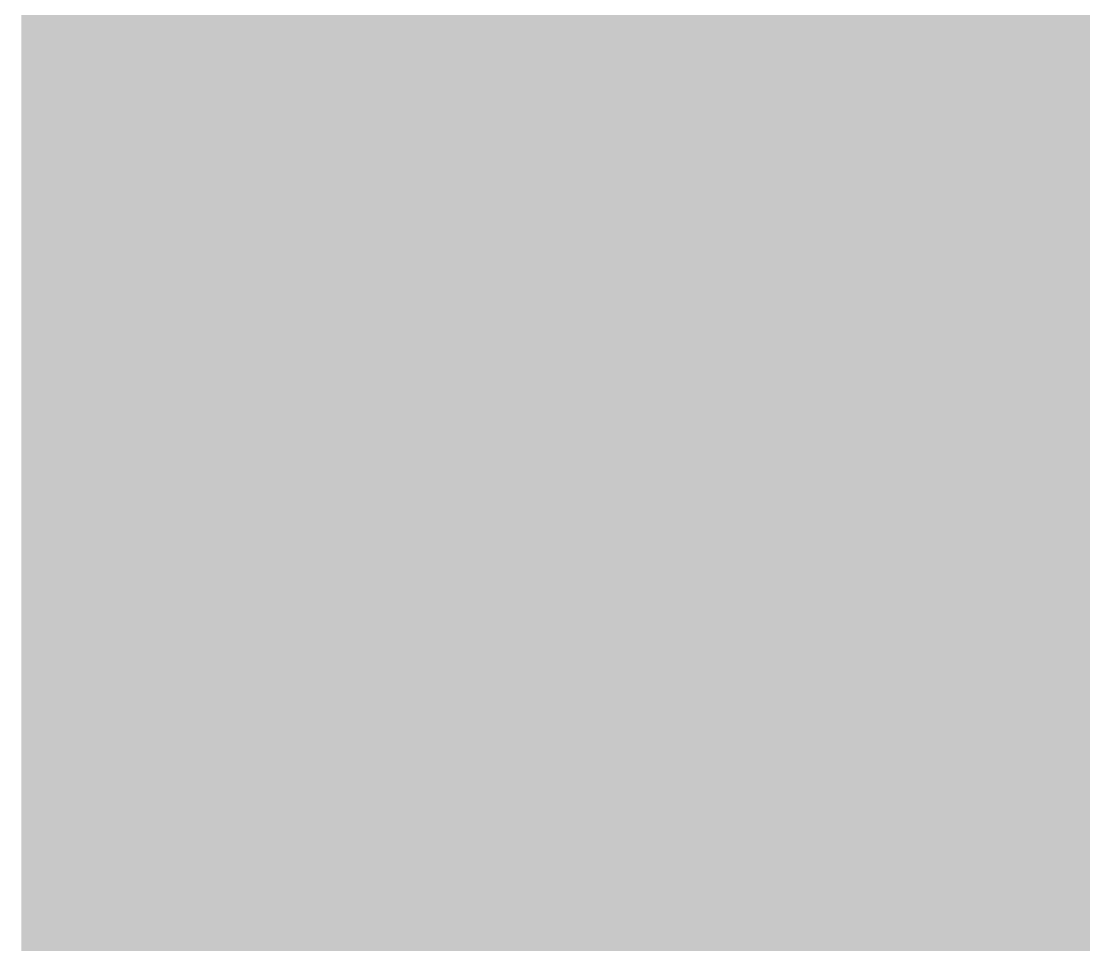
# Model space of a CAD drawing. Extents: x -0.1 to 65.1, y -1.2 to 30.1.
# Drawn here: x 28.1199 to 28.4355, y 5.4597 to 5.7341 of the extents above; entities that cross this region are included whole.
import ezdxf

# ---------------------------------------------------------------- set-up
doc = ezdxf.new("R2010")
doc.units = 0
doc.header["$MEASUREMENT"] = 0
doc.layers.get('0').update_dxf_attribs({"linetype": 'CONTINUOUS'})
doc.layers.add('2D_LINE_126', color=7, linetype='CONTINUOUS')

# ---------------------------------------------------------------- blocks, each defined once
blk = doc.blocks.new('SMOOTH_0$0254')
at = {"const_width": 0.0127}
blk.add_lwpolyline([(-0.00635, 0, 1), (0.00635, 0, 1)], format="xyb", close=True, dxfattribs=at)
blk = doc.blocks.new('DRAWING_63')
at = {"layer": '2D_LINE_126', "const_width": 0.0254}
for points in [[(-2.16027, -1.74879), (-2.16027, -1.76022), (-2.16027, -1.77165), (-2.16027, -1.78308), (-2.16027, -1.79451), (-2.16027, -1.80594), (-2.16027, -1.81737), (-2.16027, -1.8288), (-2.16027, -1.84023), (-2.16027, -1.85166), (-2.16027, -1.86309), (-2.16027, -1.87452), (-2.16027, -1.88595), (-2.16027, -1.89738), (-2.16027, -1.90881), (-2.16027, -1.92024), (-2.16027, -1.93167), (-2.16027, -1.9431), (-2.16027, -1.95453), (-2.16027, -1.96596), (-2.16027, -1.97739), (-2.16027, -1.98882), (-2.16027, -2.00025), (-2.16027, -2.01168), (-2.16027, -2.02311), (-2.16027, -2.03454), (-2.16027, -2.04597), (-2.16027, -2.0574)], [(-2.04597, -1.74879), (-2.04597, -1.76022), (-2.04597, -1.77165), (-2.04597, -1.78308), (-2.04597, -1.79451), (-2.04597, -1.80594), (-2.04597, -1.81737), (-2.04597, -1.8288), (-2.04597, -1.84023), (-2.04597, -1.85166), (-2.04597, -1.86309), (-2.04597, -1.87452), (-2.04597, -1.88595), (-2.04597, -1.89738), (-2.04597, -1.90881), (-2.04597, -1.92024), (-2.04597, -1.93167), (-2.04597, -1.9431), (-2.04597, -1.95453), (-2.04597, -1.96596), (-2.04597, -1.97739), (-2.04597, -1.98882), (-2.04597, -2.00025), (-2.04597, -2.01168), (-2.04597, -2.02311), (-2.04597, -2.03454), (-2.04597, -2.04597), (-2.04597, -2.0574)], [(-2.14884, -2.0574), (-2.14884, -2.04597), (-2.14884, -2.03454), (-2.14884, -2.02311), (-2.14884, -2.01168), (-2.14884, -2.00025), (-2.14884, -1.98882), (-2.14884, -1.97739), (-2.14884, -1.96596), (-2.14884, -1.95453), (-2.14884, -1.9431), (-2.14884, -1.93167), (-2.14884, -1.92024), (-2.14884, -1.90881), (-2.14884, -1.89738), (-2.14884, -1.88595), (-2.14884, -1.87452), (-2.14884, -1.86309), (-2.14884, -1.85166), (-2.14884, -1.84023), (-2.14884, -1.8288), (-2.14884, -1.81737), (-2.14884, -1.80594), (-2.14884, -1.79451), (-2.14884, -1.78308), (-2.14884, -1.77165), (-2.14884, -1.76022), (-2.14884, -1.74879)], [(-2.12598, -1.74879), (-2.12598, -1.76022), (-2.12598, -1.77165), (-2.12598, -1.78308), (-2.12598, -1.79451), (-2.12598, -1.80594), (-2.12598, -1.81737), (-2.12598, -1.8288), (-2.12598, -1.84023), (-2.12598, -1.85166), (-2.12598, -1.86309), (-2.12598, -1.87452), (-2.12598, -1.88595), (-2.12598, -1.89738), (-2.12598, -1.90881), (-2.12598, -1.92024), (-2.12598, -1.93167), (-2.12598, -1.9431), (-2.12598, -1.95453), (-2.12598, -1.96596), (-2.12598, -1.97739), (-2.12598, -1.98882), (-2.12598, -2.00025), (-2.12598, -2.01168), (-2.12598, -2.02311), (-2.12598, -2.03454), (-2.12598, -2.04597), (-2.12598, -2.0574)], [(-2.13741, -2.0574), (-2.13741, -2.04597), (-2.13741, -2.03454), (-2.13741, -2.02311), (-2.13741, -2.01168), (-2.13741, -2.00025), (-2.13741, -1.98882), (-2.13741, -1.97739), (-2.13741, -1.96596), (-2.13741, -1.95453), (-2.13741, -1.9431), (-2.13741, -1.93167), (-2.13741, -1.92024), (-2.13741, -1.90881), (-2.13741, -1.89738), (-2.13741, -1.88595), (-2.13741, -1.87452), (-2.13741, -1.86309), (-2.13741, -1.85166), (-2.13741, -1.84023), (-2.13741, -1.8288), (-2.13741, -1.81737), (-2.13741, -1.80594), (-2.13741, -1.79451), (-2.13741, -1.78308), (-2.13741, -1.77165), (-2.13741, -1.76022), (-2.13741, -1.74879)], [(-1.92024, -2.0574), (-1.92024, -2.04597), (-1.92024, -2.03454), (-1.92024, -2.02311), (-1.92024, -2.01168), (-1.92024, -2.00025), (-1.92024, -1.98882), (-1.92024, -1.97739), (-1.92024, -1.96596), (-1.92024, -1.95453), (-1.92024, -1.9431), (-1.92024, -1.93167), (-1.92024, -1.92024), (-1.92024, -1.90881), (-1.92024, -1.89738), (-1.92024, -1.88595), (-1.92024, -1.87452), (-1.92024, -1.86309), (-1.92024, -1.85166), (-1.92024, -1.84023), (-1.92024, -1.8288), (-1.92024, -1.81737), (-1.92024, -1.80594), (-1.92024, -1.79451), (-1.92024, -1.78308), (-1.92024, -1.77165), (-1.92024, -1.76022), (-1.92024, -1.74879)], [(-1.90881, -2.0574), (-1.90881, -2.04597), (-1.90881, -2.03454), (-1.90881, -2.02311), (-1.90881, -2.01168), (-1.90881, -2.00025), (-1.90881, -1.98882), (-1.90881, -1.97739), (-1.90881, -1.96596), (-1.90881, -1.95453), (-1.90881, -1.9431), (-1.90881, -1.93167), (-1.90881, -1.92024), (-1.90881, -1.90881), (-1.90881, -1.89738), (-1.90881, -1.88595), (-1.90881, -1.87452), (-1.90881, -1.86309), (-1.90881, -1.85166), (-1.90881, -1.84023), (-1.90881, -1.8288), (-1.90881, -1.81737), (-1.90881, -1.80594), (-1.90881, -1.79451), (-1.90881, -1.78308), (-1.90881, -1.77165), (-1.90881, -1.76022), (-1.90881, -1.74879)], [(-1.95453, -2.0574), (-1.95453, -2.04597), (-1.95453, -2.03454), (-1.95453, -2.02311), (-1.95453, -2.01168), (-1.95453, -2.00025), (-1.95453, -1.98882), (-1.95453, -1.97739), (-1.95453, -1.96596), (-1.95453, -1.95453), (-1.95453, -1.9431), (-1.95453, -1.93167), (-1.95453, -1.92024), (-1.95453, -1.90881), (-1.95453, -1.89738), (-1.95453, -1.88595), (-1.95453, -1.87452), (-1.95453, -1.86309), (-1.95453, -1.85166), (-1.95453, -1.84023), (-1.95453, -1.8288), (-1.95453, -1.81737), (-1.95453, -1.80594), (-1.95453, -1.79451), (-1.95453, -1.78308), (-1.95453, -1.77165), (-1.95453, -1.76022), (-1.95453, -1.74879)], [(-1.9431, -2.0574), (-1.9431, -2.04597), (-1.9431, -2.03454), (-1.9431, -2.02311), (-1.9431, -2.01168), (-1.9431, -2.00025), (-1.9431, -1.98882), (-1.9431, -1.97739), (-1.9431, -1.96596), (-1.9431, -1.95453), (-1.9431, -1.9431), (-1.9431, -1.93167), (-1.9431, -1.92024), (-1.9431, -1.90881), (-1.9431, -1.89738), (-1.9431, -1.88595), (-1.9431, -1.87452), (-1.9431, -1.86309), (-1.9431, -1.85166), (-1.9431, -1.84023), (-1.9431, -1.8288), (-1.9431, -1.81737), (-1.9431, -1.80594), (-1.9431, -1.79451), (-1.9431, -1.78308), (-1.9431, -1.77165), (-1.9431, -1.76022), (-1.9431, -1.74879)], [(-2.10312, -1.74879), (-2.10312, -1.76022), (-2.10312, -1.77165), (-2.10312, -1.78308), (-2.10312, -1.79451), (-2.10312, -1.80594), (-2.10312, -1.81737), (-2.10312, -1.8288), (-2.10312, -1.84023), (-2.10312, -1.85166), (-2.10312, -1.86309), (-2.10312, -1.87452), (-2.10312, -1.88595), (-2.10312, -1.89738), (-2.10312, -1.90881), (-2.10312, -1.92024), (-2.10312, -1.93167), (-2.10312, -1.9431), (-2.10312, -1.95453), (-2.10312, -1.96596), (-2.10312, -1.97739), (-2.10312, -1.98882), (-2.10312, -2.00025), (-2.10312, -2.01168), (-2.10312, -2.02311), (-2.10312, -2.03454), (-2.10312, -2.04597), (-2.10312, -2.0574)], [(-2.11455, -2.0574), (-2.11455, -2.04597), (-2.11455, -2.03454), (-2.11455, -2.02311), (-2.11455, -2.01168), (-2.11455, -2.00025), (-2.11455, -1.98882), (-2.11455, -1.97739), (-2.11455, -1.96596), (-2.11455, -1.95453), (-2.11455, -1.9431), (-2.11455, -1.93167), (-2.11455, -1.92024), (-2.11455, -1.90881), (-2.11455, -1.89738), (-2.11455, -1.88595), (-2.11455, -1.87452), (-2.11455, -1.86309), (-2.11455, -1.85166), (-2.11455, -1.84023), (-2.11455, -1.8288), (-2.11455, -1.81737), (-2.11455, -1.80594), (-2.11455, -1.79451), (-2.11455, -1.78308), (-2.11455, -1.77165), (-2.11455, -1.76022), (-2.11455, -1.74879)], [(-1.97739, -2.0574), (-1.97739, -2.04597), (-1.97739, -2.03454), (-1.97739, -2.02311), (-1.97739, -2.01168), (-1.97739, -2.00025), (-1.97739, -1.98882), (-1.97739, -1.97739), (-1.97739, -1.96596), (-1.97739, -1.95453), (-1.97739, -1.9431), (-1.97739, -1.93167), (-1.97739, -1.92024), (-1.97739, -1.90881), (-1.97739, -1.89738), (-1.97739, -1.88595), (-1.97739, -1.87452), (-1.97739, -1.86309), (-1.97739, -1.85166), (-1.97739, -1.84023), (-1.97739, -1.8288), (-1.97739, -1.81737), (-1.97739, -1.80594), (-1.97739, -1.79451), (-1.97739, -1.78308), (-1.97739, -1.77165), (-1.97739, -1.76022), (-1.97739, -1.74879)], [(-2.00025, -2.0574), (-2.00025, -2.04597), (-2.00025, -2.03454), (-2.00025, -2.02311), (-2.00025, -2.01168), (-2.00025, -2.00025), (-2.00025, -1.98882), (-2.00025, -1.97739), (-2.00025, -1.96596), (-2.00025, -1.95453), (-2.00025, -1.9431), (-2.00025, -1.93167), (-2.00025, -1.92024), (-2.00025, -1.90881), (-2.00025, -1.89738), (-2.00025, -1.88595), (-2.00025, -1.87452), (-2.00025, -1.86309), (-2.00025, -1.85166), (-2.00025, -1.84023), (-2.00025, -1.8288), (-2.00025, -1.81737), (-2.00025, -1.80594), (-2.00025, -1.79451), (-2.00025, -1.78308), (-2.00025, -1.77165), (-2.00025, -1.76022), (-2.00025, -1.74879)], [(-2.09169, -2.0574), (-2.09169, -2.04597), (-2.09169, -2.03454), (-2.09169, -2.02311), (-2.09169, -2.01168), (-2.09169, -2.00025), (-2.09169, -1.98882), (-2.09169, -1.97739), (-2.09169, -1.96596), (-2.09169, -1.95453), (-2.09169, -1.9431), (-2.09169, -1.93167), (-2.09169, -1.92024), (-2.09169, -1.90881), (-2.09169, -1.89738), (-2.09169, -1.88595), (-2.09169, -1.87452), (-2.09169, -1.86309), (-2.09169, -1.85166), (-2.09169, -1.84023), (-2.09169, -1.8288), (-2.09169, -1.81737), (-2.09169, -1.80594), (-2.09169, -1.79451), (-2.09169, -1.78308), (-2.09169, -1.77165), (-2.09169, -1.76022), (-2.09169, -1.74879)], [(-2.08026, -2.0574), (-2.08026, -2.04597), (-2.08026, -2.03454), (-2.08026, -2.02311), (-2.08026, -2.01168), (-2.08026, -2.00025), (-2.08026, -1.98882), (-2.08026, -1.97739), (-2.08026, -1.96596), (-2.08026, -1.95453), (-2.08026, -1.9431), (-2.08026, -1.93167), (-2.08026, -1.92024), (-2.08026, -1.90881), (-2.08026, -1.89738), (-2.08026, -1.88595), (-2.08026, -1.87452), (-2.08026, -1.86309), (-2.08026, -1.85166), (-2.08026, -1.84023), (-2.08026, -1.8288), (-2.08026, -1.81737), (-2.08026, -1.80594), (-2.08026, -1.79451), (-2.08026, -1.78308), (-2.08026, -1.77165), (-2.08026, -1.76022), (-2.08026, -1.74879)], [(-2.06883, -2.0574), (-2.06883, -2.04597), (-2.06883, -2.03454), (-2.06883, -2.02311), (-2.06883, -2.01168), (-2.06883, -2.00025), (-2.06883, -1.98882), (-2.06883, -1.97739), (-2.06883, -1.96596), (-2.06883, -1.95453), (-2.06883, -1.9431), (-2.06883, -1.93167), (-2.06883, -1.92024), (-2.06883, -1.90881), (-2.06883, -1.89738), (-2.06883, -1.88595), (-2.06883, -1.87452), (-2.06883, -1.86309), (-2.06883, -1.85166), (-2.06883, -1.84023), (-2.06883, -1.8288), (-2.06883, -1.81737), (-2.06883, -1.80594), (-2.06883, -1.79451), (-2.06883, -1.78308), (-2.06883, -1.77165), (-2.06883, -1.76022), (-2.06883, -1.74879)], [(-2.0574, -2.0574), (-2.0574, -2.04597), (-2.0574, -2.03454), (-2.0574, -2.02311), (-2.0574, -2.01168), (-2.0574, -2.00025), (-2.0574, -1.98882), (-2.0574, -1.97739), (-2.0574, -1.96596), (-2.0574, -1.95453), (-2.0574, -1.9431), (-2.0574, -1.93167), (-2.0574, -1.92024), (-2.0574, -1.90881), (-2.0574, -1.89738), (-2.0574, -1.88595), (-2.0574, -1.87452), (-2.0574, -1.86309), (-2.0574, -1.85166), (-2.0574, -1.84023), (-2.0574, -1.8288), (-2.0574, -1.81737), (-2.0574, -1.80594), (-2.0574, -1.79451), (-2.0574, -1.78308), (-2.0574, -1.77165), (-2.0574, -1.76022), (-2.0574, -1.74879)], [(-2.03454, -2.0574), (-2.03454, -2.04597), (-2.03454, -2.03454), (-2.03454, -2.02311), (-2.03454, -2.01168), (-2.03454, -2.00025), (-2.03454, -1.98882), (-2.03454, -1.97739), (-2.03454, -1.96596), (-2.03454, -1.95453), (-2.03454, -1.9431), (-2.03454, -1.93167), (-2.03454, -1.92024), (-2.03454, -1.90881), (-2.03454, -1.89738), (-2.03454, -1.88595), (-2.03454, -1.87452), (-2.03454, -1.86309), (-2.03454, -1.85166), (-2.03454, -1.84023), (-2.03454, -1.8288), (-2.03454, -1.81737), (-2.03454, -1.80594), (-2.03454, -1.79451), (-2.03454, -1.78308), (-2.03454, -1.77165), (-2.03454, -1.76022), (-2.03454, -1.74879)], [(-2.18313, -1.74879), (-2.18313, -1.76022), (-2.18313, -1.77165), (-2.18313, -1.78308), (-2.18313, -1.79451), (-2.18313, -1.80594), (-2.18313, -1.81737), (-2.18313, -1.8288), (-2.18313, -1.84023), (-2.18313, -1.85166), (-2.18313, -1.86309), (-2.18313, -1.87452), (-2.18313, -1.88595), (-2.18313, -1.89738), (-2.18313, -1.90881), (-2.18313, -1.92024), (-2.18313, -1.93167), (-2.18313, -1.9431), (-2.18313, -1.95453), (-2.18313, -1.96596), (-2.18313, -1.97739), (-2.18313, -1.98882), (-2.18313, -2.00025), (-2.18313, -2.01168), (-2.18313, -2.02311), (-2.18313, -2.03454), (-2.18313, -2.04597), (-2.18313, -2.0574)], [(-2.20599, -1.74879), (-2.20599, -1.76022), (-2.20599, -1.77165), (-2.20599, -1.78308), (-2.20599, -1.79451), (-2.20599, -1.80594), (-2.20599, -1.81737), (-2.20599, -1.8288), (-2.20599, -1.84023), (-2.20599, -1.85166), (-2.20599, -1.86309), (-2.20599, -1.87452), (-2.20599, -1.88595), (-2.20599, -1.89738), (-2.20599, -1.90881), (-2.20599, -1.92024), (-2.20599, -1.93167), (-2.20599, -1.9431), (-2.20599, -1.95453), (-2.20599, -1.96596), (-2.20599, -1.97739), (-2.20599, -1.98882), (-2.20599, -2.00025), (-2.20599, -2.01168), (-2.20599, -2.02311), (-2.20599, -2.03454), (-2.20599, -2.04597), (-2.20599, -2.0574)], [(-2.21742, -2.0574), (-2.21742, -2.04597), (-2.21742, -2.03454), (-2.21742, -2.02311), (-2.21742, -2.01168), (-2.21742, -2.00025), (-2.21742, -1.98882), (-2.21742, -1.97739), (-2.21742, -1.96596), (-2.21742, -1.95453), (-2.21742, -1.9431), (-2.21742, -1.93167), (-2.21742, -1.92024), (-2.21742, -1.90881), (-2.21742, -1.89738), (-2.21742, -1.88595), (-2.21742, -1.87452), (-2.21742, -1.86309), (-2.21742, -1.85166), (-2.21742, -1.84023), (-2.21742, -1.8288), (-2.21742, -1.81737), (-2.21742, -1.80594), (-2.21742, -1.79451), (-2.21742, -1.78308), (-2.21742, -1.77165), (-2.21742, -1.76022), (-2.21742, -1.74879)], [(-2.21742, -1.76022), (-2.20599, -1.76022), (-2.19456, -1.76022), (-2.19456, -1.74879)], [(-2.21742, -1.77165), (-2.20599, -1.77165), (-2.19456, -1.77165), (-2.19456, -1.76022), (-2.18313, -1.76022), (-2.1717, -1.76022), (-2.1717, -1.74879)], [(-2.21742, -1.78308), (-2.20599, -1.78308), (-2.19456, -1.78308), (-2.19456, -1.77165), (-2.18313, -1.77165), (-2.1717, -1.77165), (-2.1717, -1.76022), (-2.16027, -1.76022), (-2.14884, -1.76022), (-2.13741, -1.76022), (-2.12598, -1.76022), (-2.11455, -1.76022), (-2.10312, -1.76022), (-2.09169, -1.76022), (-2.08026, -1.76022), (-2.06883, -1.76022), (-2.0574, -1.76022), (-2.04597, -1.76022), (-2.03454, -1.76022), (-2.02311, -1.76022), (-2.02311, -1.74879)], [(-2.21742, -1.79451), (-2.20599, -1.79451), (-2.19456, -1.79451), (-2.19456, -1.78308), (-2.18313, -1.78308), (-2.1717, -1.78308), (-2.1717, -1.77165), (-2.16027, -1.77165), (-2.14884, -1.77165), (-2.13741, -1.77165), (-2.12598, -1.77165), (-2.11455, -1.77165), (-2.10312, -1.77165), (-2.09169, -1.77165), (-2.08026, -1.77165), (-2.06883, -1.77165), (-2.0574, -1.77165), (-2.04597, -1.77165), (-2.03454, -1.77165), (-2.02311, -1.77165), (-2.02311, -1.76022), (-2.01168, -1.76022), (-2.01168, -1.74879)], [(-2.21742, -1.80594), (-2.20599, -1.80594), (-2.19456, -1.80594), (-2.19456, -1.79451), (-2.18313, -1.79451), (-2.1717, -1.79451), (-2.1717, -1.78308), (-2.16027, -1.78308), (-2.14884, -1.78308), (-2.13741, -1.78308), (-2.12598, -1.78308), (-2.11455, -1.78308), (-2.10312, -1.78308), (-2.09169, -1.78308), (-2.08026, -1.78308), (-2.06883, -1.78308), (-2.0574, -1.78308), (-2.04597, -1.78308), (-2.03454, -1.78308), (-2.02311, -1.78308), (-2.02311, -1.77165), (-2.01168, -1.77165), (-2.01168, -1.76022), (-2.00025, -1.76022), (-1.98882, -1.76022), (-1.98882, -1.74879)], [(-2.21742, -1.81737), (-2.20599, -1.81737), (-2.19456, -1.81737), (-2.19456, -1.80594), (-2.18313, -1.80594), (-2.1717, -1.80594), (-2.1717, -1.79451), (-2.16027, -1.79451), (-2.14884, -1.79451), (-2.13741, -1.79451), (-2.12598, -1.79451), (-2.11455, -1.79451), (-2.10312, -1.79451), (-2.09169, -1.79451), (-2.08026, -1.79451), (-2.06883, -1.79451), (-2.0574, -1.79451), (-2.04597, -1.79451), (-2.03454, -1.79451), (-2.02311, -1.79451), (-2.02311, -1.78308), (-2.01168, -1.78308), (-2.01168, -1.77165), (-2.00025, -1.77165), (-1.98882, -1.77165), (-1.98882, -1.76022), (-1.97739, -1.76022), (-1.96596, -1.76022), (-1.96596, -1.74879)], [(-2.21742, -1.8288), (-2.20599, -1.8288), (-2.19456, -1.8288), (-2.19456, -1.81737), (-2.18313, -1.81737), (-2.1717, -1.81737), (-2.1717, -1.80594), (-2.16027, -1.80594), (-2.14884, -1.80594), (-2.13741, -1.80594), (-2.12598, -1.80594), (-2.11455, -1.80594), (-2.10312, -1.80594), (-2.09169, -1.80594), (-2.08026, -1.80594), (-2.06883, -1.80594), (-2.0574, -1.80594), (-2.04597, -1.80594), (-2.03454, -1.80594), (-2.02311, -1.80594), (-2.02311, -1.79451), (-2.01168, -1.79451), (-2.01168, -1.78308), (-2.00025, -1.78308), (-1.98882, -1.78308), (-1.98882, -1.77165), (-1.97739, -1.77165), (-1.96596, -1.77165), (-1.96596, -1.76022), (-1.95453, -1.76022), (-1.9431, -1.76022), (-1.93167, -1.76022), (-1.93167, -1.74879)], [(-2.21742, -1.84023), (-2.20599, -1.84023), (-2.19456, -1.84023), (-2.19456, -1.8288), (-2.18313, -1.8288), (-2.1717, -1.8288), (-2.1717, -1.81737), (-2.16027, -1.81737), (-2.14884, -1.81737), (-2.13741, -1.81737), (-2.12598, -1.81737), (-2.11455, -1.81737), (-2.10312, -1.81737), (-2.09169, -1.81737), (-2.08026, -1.81737), (-2.06883, -1.81737), (-2.0574, -1.81737), (-2.04597, -1.81737), (-2.03454, -1.81737), (-2.02311, -1.81737), (-2.02311, -1.80594), (-2.01168, -1.80594), (-2.01168, -1.79451), (-2.00025, -1.79451), (-1.98882, -1.79451), (-1.98882, -1.78308), (-1.97739, -1.78308), (-1.96596, -1.78308), (-1.96596, -1.77165), (-1.95453, -1.77165), (-1.9431, -1.77165), (-1.93167, -1.77165), (-1.93167, -1.76022), (-1.92024, -1.76022), (-1.90881, -1.76022), (-1.89738, -1.76022)], [(-2.21742, -1.85166), (-2.20599, -1.85166), (-2.19456, -1.85166), (-2.19456, -1.84023), (-2.18313, -1.84023), (-2.1717, -1.84023), (-2.1717, -1.8288), (-2.16027, -1.8288), (-2.14884, -1.8288), (-2.13741, -1.8288), (-2.12598, -1.8288), (-2.11455, -1.8288), (-2.10312, -1.8288), (-2.09169, -1.8288), (-2.08026, -1.8288), (-2.06883, -1.8288), (-2.0574, -1.8288), (-2.04597, -1.8288), (-2.03454, -1.8288), (-2.02311, -1.8288), (-2.02311, -1.81737), (-2.01168, -1.81737), (-2.01168, -1.80594), (-2.00025, -1.80594), (-1.98882, -1.80594), (-1.98882, -1.79451), (-1.97739, -1.79451), (-1.96596, -1.79451), (-1.96596, -1.78308), (-1.95453, -1.78308), (-1.9431, -1.78308), (-1.93167, -1.78308), (-1.93167, -1.77165), (-1.92024, -1.77165), (-1.90881, -1.77165), (-1.89738, -1.77165)], [(-2.21742, -1.86309), (-2.20599, -1.86309), (-2.19456, -1.86309), (-2.19456, -1.85166), (-2.18313, -1.85166), (-2.1717, -1.85166), (-2.1717, -1.84023), (-2.16027, -1.84023), (-2.14884, -1.84023), (-2.13741, -1.84023), (-2.12598, -1.84023), (-2.11455, -1.84023), (-2.10312, -1.84023), (-2.09169, -1.84023), (-2.08026, -1.84023), (-2.06883, -1.84023), (-2.0574, -1.84023), (-2.04597, -1.84023), (-2.03454, -1.84023), (-2.02311, -1.84023), (-2.02311, -1.8288), (-2.01168, -1.8288), (-2.01168, -1.81737), (-2.00025, -1.81737), (-1.98882, -1.81737), (-1.98882, -1.80594), (-1.97739, -1.80594), (-1.96596, -1.80594), (-1.96596, -1.79451), (-1.95453, -1.79451), (-1.9431, -1.79451), (-1.93167, -1.79451), (-1.93167, -1.78308), (-1.92024, -1.78308), (-1.90881, -1.78308), (-1.89738, -1.78308)], [(-2.21742, -1.87452), (-2.20599, -1.87452), (-2.19456, -1.87452), (-2.19456, -1.86309), (-2.18313, -1.86309), (-2.1717, -1.86309), (-2.1717, -1.85166), (-2.16027, -1.85166), (-2.14884, -1.85166), (-2.13741, -1.85166), (-2.12598, -1.85166), (-2.11455, -1.85166), (-2.10312, -1.85166), (-2.09169, -1.85166), (-2.08026, -1.85166), (-2.06883, -1.85166), (-2.0574, -1.85166), (-2.04597, -1.85166), (-2.03454, -1.85166), (-2.02311, -1.85166), (-2.02311, -1.84023), (-2.01168, -1.84023), (-2.01168, -1.8288), (-2.00025, -1.8288), (-1.98882, -1.8288), (-1.98882, -1.81737), (-1.97739, -1.81737), (-1.96596, -1.81737), (-1.96596, -1.80594), (-1.95453, -1.80594), (-1.9431, -1.80594), (-1.93167, -1.80594), (-1.93167, -1.79451), (-1.92024, -1.79451), (-1.90881, -1.79451), (-1.89738, -1.79451)], [(-2.21742, -1.88595), (-2.20599, -1.88595), (-2.19456, -1.88595), (-2.19456, -1.87452), (-2.18313, -1.87452), (-2.1717, -1.87452), (-2.1717, -1.86309), (-2.16027, -1.86309), (-2.14884, -1.86309), (-2.13741, -1.86309), (-2.12598, -1.86309), (-2.11455, -1.86309), (-2.10312, -1.86309), (-2.09169, -1.86309), (-2.08026, -1.86309), (-2.06883, -1.86309), (-2.0574, -1.86309), (-2.04597, -1.86309), (-2.03454, -1.86309), (-2.02311, -1.86309), (-2.02311, -1.85166), (-2.01168, -1.85166), (-2.01168, -1.84023), (-2.00025, -1.84023), (-1.98882, -1.84023), (-1.98882, -1.8288), (-1.97739, -1.8288), (-1.96596, -1.8288), (-1.96596, -1.81737), (-1.95453, -1.81737), (-1.9431, -1.81737), (-1.93167, -1.81737), (-1.93167, -1.80594), (-1.92024, -1.80594), (-1.90881, -1.80594), (-1.89738, -1.80594)], [(-2.21742, -1.89738), (-2.20599, -1.89738), (-2.19456, -1.89738), (-2.19456, -1.88595), (-2.18313, -1.88595), (-2.1717, -1.88595), (-2.1717, -1.87452), (-2.16027, -1.87452), (-2.14884, -1.87452), (-2.13741, -1.87452), (-2.12598, -1.87452), (-2.11455, -1.87452), (-2.10312, -1.87452), (-2.09169, -1.87452), (-2.08026, -1.87452), (-2.06883, -1.87452), (-2.0574, -1.87452), (-2.04597, -1.87452), (-2.03454, -1.87452), (-2.02311, -1.87452), (-2.02311, -1.86309), (-2.01168, -1.86309), (-2.01168, -1.85166), (-2.00025, -1.85166), (-1.98882, -1.85166), (-1.98882, -1.84023), (-1.97739, -1.84023), (-1.96596, -1.84023), (-1.96596, -1.8288), (-1.95453, -1.8288), (-1.9431, -1.8288), (-1.93167, -1.8288), (-1.93167, -1.81737), (-1.92024, -1.81737), (-1.90881, -1.81737), (-1.89738, -1.81737)], [(-2.21742, -1.90881), (-2.20599, -1.90881), (-2.19456, -1.90881), (-2.19456, -1.89738), (-2.18313, -1.89738), (-2.1717, -1.89738), (-2.1717, -1.88595), (-2.16027, -1.88595), (-2.14884, -1.88595), (-2.13741, -1.88595), (-2.12598, -1.88595), (-2.11455, -1.88595), (-2.10312, -1.88595), (-2.09169, -1.88595), (-2.08026, -1.88595), (-2.06883, -1.88595), (-2.0574, -1.88595), (-2.04597, -1.88595), (-2.03454, -1.88595), (-2.02311, -1.88595), (-2.02311, -1.87452), (-2.01168, -1.87452), (-2.01168, -1.86309), (-2.00025, -1.86309), (-1.98882, -1.86309), (-1.98882, -1.85166), (-1.97739, -1.85166), (-1.96596, -1.85166), (-1.96596, -1.84023), (-1.95453, -1.84023), (-1.9431, -1.84023), (-1.93167, -1.84023), (-1.93167, -1.8288), (-1.92024, -1.8288), (-1.90881, -1.8288), (-1.89738, -1.8288)], [(-2.21742, -1.92024), (-2.20599, -1.92024), (-2.19456, -1.92024), (-2.19456, -1.90881), (-2.18313, -1.90881), (-2.1717, -1.90881), (-2.1717, -1.89738), (-2.16027, -1.89738), (-2.14884, -1.89738), (-2.13741, -1.89738), (-2.12598, -1.89738), (-2.11455, -1.89738), (-2.10312, -1.89738), (-2.09169, -1.89738), (-2.08026, -1.89738), (-2.06883, -1.89738), (-2.0574, -1.89738), (-2.04597, -1.89738), (-2.03454, -1.89738), (-2.02311, -1.89738), (-2.02311, -1.88595), (-2.01168, -1.88595), (-2.01168, -1.87452), (-2.00025, -1.87452), (-1.98882, -1.87452), (-1.98882, -1.86309), (-1.97739, -1.86309), (-1.96596, -1.86309), (-1.96596, -1.85166), (-1.95453, -1.85166), (-1.9431, -1.85166), (-1.93167, -1.85166), (-1.93167, -1.84023), (-1.92024, -1.84023), (-1.90881, -1.84023), (-1.89738, -1.84023)], [(-2.21742, -1.93167), (-2.20599, -1.93167), (-2.19456, -1.93167), (-2.19456, -1.92024), (-2.18313, -1.92024), (-2.1717, -1.92024), (-2.1717, -1.90881), (-2.16027, -1.90881), (-2.14884, -1.90881), (-2.13741, -1.90881), (-2.12598, -1.90881), (-2.11455, -1.90881), (-2.10312, -1.90881), (-2.09169, -1.90881), (-2.08026, -1.90881), (-2.06883, -1.90881), (-2.0574, -1.90881), (-2.04597, -1.90881), (-2.03454, -1.90881), (-2.02311, -1.90881), (-2.02311, -1.89738), (-2.01168, -1.89738), (-2.01168, -1.88595), (-2.00025, -1.88595), (-1.98882, -1.88595), (-1.98882, -1.87452), (-1.97739, -1.87452), (-1.96596, -1.87452), (-1.96596, -1.86309), (-1.95453, -1.86309), (-1.9431, -1.86309), (-1.93167, -1.86309), (-1.93167, -1.85166), (-1.92024, -1.85166), (-1.90881, -1.85166), (-1.89738, -1.85166)], [(-2.21742, -1.9431), (-2.20599, -1.9431), (-2.19456, -1.9431), (-2.19456, -1.93167), (-2.18313, -1.93167), (-2.1717, -1.93167), (-2.1717, -1.92024), (-2.16027, -1.92024), (-2.14884, -1.92024), (-2.13741, -1.92024), (-2.12598, -1.92024), (-2.11455, -1.92024), (-2.10312, -1.92024), (-2.09169, -1.92024), (-2.08026, -1.92024), (-2.06883, -1.92024), (-2.0574, -1.92024), (-2.04597, -1.92024), (-2.03454, -1.92024), (-2.02311, -1.92024), (-2.02311, -1.90881), (-2.01168, -1.90881), (-2.01168, -1.89738), (-2.00025, -1.89738), (-1.98882, -1.89738), (-1.98882, -1.88595), (-1.97739, -1.88595), (-1.96596, -1.88595), (-1.96596, -1.87452), (-1.95453, -1.87452), (-1.9431, -1.87452), (-1.93167, -1.87452), (-1.93167, -1.86309), (-1.92024, -1.86309), (-1.90881, -1.86309), (-1.89738, -1.86309)], [(-2.21742, -1.95453), (-2.20599, -1.95453), (-2.19456, -1.95453), (-2.19456, -1.9431), (-2.18313, -1.9431), (-2.1717, -1.9431), (-2.1717, -1.93167), (-2.16027, -1.93167), (-2.14884, -1.93167), (-2.13741, -1.93167), (-2.12598, -1.93167), (-2.11455, -1.93167), (-2.10312, -1.93167), (-2.09169, -1.93167), (-2.08026, -1.93167), (-2.06883, -1.93167), (-2.0574, -1.93167), (-2.04597, -1.93167), (-2.03454, -1.93167), (-2.02311, -1.93167), (-2.02311, -1.92024), (-2.01168, -1.92024), (-2.01168, -1.90881), (-2.00025, -1.90881), (-1.98882, -1.90881), (-1.98882, -1.89738), (-1.97739, -1.89738), (-1.96596, -1.89738), (-1.96596, -1.88595), (-1.95453, -1.88595), (-1.9431, -1.88595), (-1.93167, -1.88595), (-1.93167, -1.87452), (-1.92024, -1.87452), (-1.90881, -1.87452), (-1.89738, -1.87452)], [(-2.21742, -1.96596), (-2.20599, -1.96596), (-2.19456, -1.96596), (-2.19456, -1.95453), (-2.18313, -1.95453), (-2.1717, -1.95453), (-2.1717, -1.9431), (-2.16027, -1.9431), (-2.14884, -1.9431), (-2.13741, -1.9431), (-2.12598, -1.9431), (-2.11455, -1.9431), (-2.10312, -1.9431), (-2.09169, -1.9431), (-2.08026, -1.9431), (-2.06883, -1.9431), (-2.0574, -1.9431), (-2.04597, -1.9431), (-2.03454, -1.9431), (-2.02311, -1.9431), (-2.02311, -1.93167), (-2.01168, -1.93167), (-2.01168, -1.92024), (-2.00025, -1.92024), (-1.98882, -1.92024), (-1.98882, -1.90881), (-1.97739, -1.90881), (-1.96596, -1.90881), (-1.96596, -1.89738), (-1.95453, -1.89738), (-1.9431, -1.89738), (-1.93167, -1.89738), (-1.93167, -1.88595), (-1.92024, -1.88595), (-1.90881, -1.88595), (-1.89738, -1.88595)], [(-2.21742, -1.97739), (-2.20599, -1.97739), (-2.19456, -1.97739), (-2.19456, -1.96596), (-2.18313, -1.96596), (-2.1717, -1.96596), (-2.1717, -1.95453), (-2.16027, -1.95453), (-2.14884, -1.95453), (-2.13741, -1.95453), (-2.12598, -1.95453), (-2.11455, -1.95453), (-2.10312, -1.95453), (-2.09169, -1.95453), (-2.08026, -1.95453), (-2.06883, -1.95453), (-2.0574, -1.95453), (-2.04597, -1.95453), (-2.03454, -1.95453), (-2.02311, -1.95453), (-2.02311, -1.9431), (-2.01168, -1.9431), (-2.01168, -1.93167), (-2.00025, -1.93167), (-1.98882, -1.93167), (-1.98882, -1.92024), (-1.97739, -1.92024), (-1.96596, -1.92024), (-1.96596, -1.90881), (-1.95453, -1.90881), (-1.9431, -1.90881), (-1.93167, -1.90881), (-1.93167, -1.89738), (-1.92024, -1.89738), (-1.90881, -1.89738), (-1.89738, -1.89738)], [(-2.21742, -1.98882), (-2.20599, -1.98882), (-2.19456, -1.98882), (-2.19456, -1.97739), (-2.18313, -1.97739), (-2.1717, -1.97739), (-2.1717, -1.96596), (-2.16027, -1.96596), (-2.14884, -1.96596), (-2.13741, -1.96596), (-2.12598, -1.96596), (-2.11455, -1.96596), (-2.10312, -1.96596), (-2.09169, -1.96596), (-2.08026, -1.96596), (-2.06883, -1.96596), (-2.0574, -1.96596), (-2.04597, -1.96596), (-2.03454, -1.96596), (-2.02311, -1.96596), (-2.02311, -1.95453), (-2.01168, -1.95453), (-2.01168, -1.9431), (-2.00025, -1.9431), (-1.98882, -1.9431), (-1.98882, -1.93167), (-1.97739, -1.93167), (-1.96596, -1.93167), (-1.96596, -1.92024), (-1.95453, -1.92024), (-1.9431, -1.92024), (-1.93167, -1.92024), (-1.93167, -1.90881), (-1.92024, -1.90881), (-1.90881, -1.90881), (-1.89738, -1.90881)], [(-2.21742, -2.00025), (-2.20599, -2.00025), (-2.19456, -2.00025), (-2.19456, -1.98882), (-2.18313, -1.98882), (-2.1717, -1.98882), (-2.1717, -1.97739), (-2.16027, -1.97739), (-2.14884, -1.97739), (-2.13741, -1.97739), (-2.12598, -1.97739), (-2.11455, -1.97739), (-2.10312, -1.97739), (-2.09169, -1.97739), (-2.08026, -1.97739), (-2.06883, -1.97739), (-2.0574, -1.97739), (-2.04597, -1.97739), (-2.03454, -1.97739), (-2.02311, -1.97739), (-2.02311, -1.96596), (-2.01168, -1.96596), (-2.01168, -1.95453), (-2.00025, -1.95453), (-1.98882, -1.95453), (-1.98882, -1.9431), (-1.97739, -1.9431), (-1.96596, -1.9431), (-1.96596, -1.93167), (-1.95453, -1.93167), (-1.9431, -1.93167), (-1.93167, -1.93167), (-1.93167, -1.92024), (-1.92024, -1.92024), (-1.90881, -1.92024), (-1.89738, -1.92024)], [(-2.21742, -2.01168), (-2.20599, -2.01168), (-2.19456, -2.01168), (-2.19456, -2.00025), (-2.18313, -2.00025), (-2.1717, -2.00025), (-2.1717, -1.98882), (-2.16027, -1.98882), (-2.14884, -1.98882), (-2.13741, -1.98882), (-2.12598, -1.98882), (-2.11455, -1.98882), (-2.10312, -1.98882), (-2.09169, -1.98882), (-2.08026, -1.98882), (-2.06883, -1.98882), (-2.0574, -1.98882), (-2.04597, -1.98882), (-2.03454, -1.98882), (-2.02311, -1.98882), (-2.02311, -1.97739), (-2.01168, -1.97739), (-2.01168, -1.96596), (-2.00025, -1.96596), (-1.98882, -1.96596), (-1.98882, -1.95453), (-1.97739, -1.95453), (-1.96596, -1.95453), (-1.96596, -1.9431), (-1.95453, -1.9431), (-1.9431, -1.9431), (-1.93167, -1.9431), (-1.93167, -1.93167), (-1.92024, -1.93167), (-1.90881, -1.93167), (-1.89738, -1.93167)], [(-2.21742, -2.02311), (-2.20599, -2.02311), (-2.19456, -2.02311), (-2.19456, -2.01168), (-2.18313, -2.01168), (-2.1717, -2.01168), (-2.1717, -2.00025), (-2.16027, -2.00025), (-2.14884, -2.00025), (-2.13741, -2.00025), (-2.12598, -2.00025), (-2.11455, -2.00025), (-2.10312, -2.00025), (-2.09169, -2.00025), (-2.08026, -2.00025), (-2.06883, -2.00025), (-2.0574, -2.00025), (-2.04597, -2.00025), (-2.03454, -2.00025), (-2.02311, -2.00025), (-2.02311, -1.98882), (-2.01168, -1.98882), (-2.01168, -1.97739), (-2.00025, -1.97739), (-1.98882, -1.97739), (-1.98882, -1.96596), (-1.97739, -1.96596), (-1.96596, -1.96596), (-1.96596, -1.95453), (-1.95453, -1.95453), (-1.9431, -1.95453), (-1.93167, -1.95453), (-1.93167, -1.9431), (-1.92024, -1.9431), (-1.90881, -1.9431), (-1.89738, -1.9431)], [(-2.21742, -2.03454), (-2.20599, -2.03454), (-2.19456, -2.03454), (-2.19456, -2.02311), (-2.18313, -2.02311), (-2.1717, -2.02311), (-2.1717, -2.01168), (-2.16027, -2.01168), (-2.14884, -2.01168), (-2.13741, -2.01168), (-2.12598, -2.01168), (-2.11455, -2.01168), (-2.10312, -2.01168), (-2.09169, -2.01168), (-2.08026, -2.01168), (-2.06883, -2.01168), (-2.0574, -2.01168), (-2.04597, -2.01168), (-2.03454, -2.01168), (-2.02311, -2.01168), (-2.02311, -2.00025), (-2.01168, -2.00025), (-2.01168, -1.98882), (-2.00025, -1.98882), (-1.98882, -1.98882), (-1.98882, -1.97739), (-1.97739, -1.97739), (-1.96596, -1.97739), (-1.96596, -1.96596), (-1.95453, -1.96596), (-1.9431, -1.96596), (-1.93167, -1.96596), (-1.93167, -1.95453), (-1.92024, -1.95453), (-1.90881, -1.95453), (-1.89738, -1.95453)], [(-2.21742, -2.04597), (-2.20599, -2.04597), (-2.19456, -2.04597), (-2.19456, -2.03454), (-2.18313, -2.03454), (-2.1717, -2.03454), (-2.1717, -2.02311), (-2.16027, -2.02311), (-2.14884, -2.02311), (-2.13741, -2.02311), (-2.12598, -2.02311), (-2.11455, -2.02311), (-2.10312, -2.02311), (-2.09169, -2.02311), (-2.08026, -2.02311), (-2.06883, -2.02311), (-2.0574, -2.02311), (-2.04597, -2.02311), (-2.03454, -2.02311), (-2.02311, -2.02311), (-2.02311, -2.01168), (-2.01168, -2.01168), (-2.01168, -2.00025), (-2.00025, -2.00025), (-1.98882, -2.00025), (-1.98882, -1.98882), (-1.97739, -1.98882), (-1.96596, -1.98882), (-1.96596, -1.97739), (-1.95453, -1.97739), (-1.9431, -1.97739), (-1.93167, -1.97739), (-1.93167, -1.96596), (-1.92024, -1.96596), (-1.90881, -1.96596), (-1.89738, -1.96596)], [(-2.19456, -2.0574), (-2.19456, -2.04597), (-2.18313, -2.04597), (-2.1717, -2.04597), (-2.1717, -2.03454), (-2.16027, -2.03454), (-2.14884, -2.03454), (-2.13741, -2.03454), (-2.12598, -2.03454), (-2.11455, -2.03454), (-2.10312, -2.03454), (-2.09169, -2.03454), (-2.08026, -2.03454), (-2.06883, -2.03454), (-2.0574, -2.03454), (-2.04597, -2.03454), (-2.03454, -2.03454), (-2.02311, -2.03454), (-2.02311, -2.02311), (-2.01168, -2.02311), (-2.01168, -2.01168), (-2.00025, -2.01168), (-1.98882, -2.01168), (-1.98882, -2.00025), (-1.97739, -2.00025), (-1.96596, -2.00025), (-1.96596, -1.98882), (-1.95453, -1.98882), (-1.9431, -1.98882), (-1.93167, -1.98882), (-1.93167, -1.97739), (-1.92024, -1.97739), (-1.90881, -1.97739), (-1.89738, -1.97739)], [(-2.1717, -2.0574), (-2.1717, -2.04597), (-2.16027, -2.04597), (-2.14884, -2.04597), (-2.13741, -2.04597), (-2.12598, -2.04597), (-2.11455, -2.04597), (-2.10312, -2.04597), (-2.09169, -2.04597), (-2.08026, -2.04597), (-2.06883, -2.04597), (-2.0574, -2.04597), (-2.04597, -2.04597), (-2.03454, -2.04597), (-2.02311, -2.04597), (-2.02311, -2.03454), (-2.01168, -2.03454), (-2.01168, -2.02311), (-2.00025, -2.02311), (-1.98882, -2.02311), (-1.98882, -2.01168), (-1.97739, -2.01168), (-1.96596, -2.01168), (-1.96596, -2.00025), (-1.95453, -2.00025), (-1.9431, -2.00025), (-1.93167, -2.00025), (-1.93167, -1.98882), (-1.92024, -1.98882), (-1.90881, -1.98882), (-1.89738, -1.98882)], [(-2.02311, -2.0574), (-2.02311, -2.04597), (-2.01168, -2.04597), (-2.01168, -2.03454), (-2.00025, -2.03454), (-1.98882, -2.03454), (-1.98882, -2.02311), (-1.97739, -2.02311), (-1.96596, -2.02311), (-1.96596, -2.01168), (-1.95453, -2.01168), (-1.9431, -2.01168), (-1.93167, -2.01168), (-1.93167, -2.00025), (-1.92024, -2.00025), (-1.90881, -2.00025), (-1.89738, -2.00025)], [(-2.01168, -2.0574), (-2.01168, -2.04597), (-2.00025, -2.04597), (-1.98882, -2.04597), (-1.98882, -2.03454), (-1.97739, -2.03454), (-1.96596, -2.03454), (-1.96596, -2.02311), (-1.95453, -2.02311), (-1.9431, -2.02311), (-1.93167, -2.02311), (-1.93167, -2.01168), (-1.92024, -2.01168), (-1.90881, -2.01168), (-1.89738, -2.01168)], [(-1.98882, -2.0574), (-1.98882, -2.04597), (-1.97739, -2.04597), (-1.96596, -2.04597), (-1.96596, -2.03454), (-1.95453, -2.03454), (-1.9431, -2.03454), (-1.93167, -2.03454), (-1.93167, -2.02311), (-1.92024, -2.02311), (-1.90881, -2.02311), (-1.89738, -2.02311)], [(-1.96596, -2.0574), (-1.96596, -2.04597), (-1.95453, -2.04597), (-1.9431, -2.04597), (-1.93167, -2.04597), (-1.93167, -2.03454), (-1.92024, -2.03454), (-1.90881, -2.03454), (-1.89738, -2.03454)], [(-1.93167, -2.0574), (-1.93167, -2.04597), (-1.92024, -2.04597), (-1.90881, -2.04597), (-1.89738, -2.04597)]]:
    blk.add_lwpolyline(points, dxfattribs=at)
at = {"layer": '2D_LINE_126'}
for p in [(-2.21742, -1.76022), (-2.20599, -1.76022), (-2.21742, -1.77165), (-2.20599, -1.77165), (-2.21742, -1.78308), (-2.20599, -1.78308), (-2.21742, -1.79451), (-2.20599, -1.79451), (-2.21742, -1.80594), (-2.20599, -1.80594), (-2.21742, -1.81737), (-2.20599, -1.81737), (-2.21742, -1.8288), (-2.20599, -1.8288), (-2.21742, -1.84023), (-2.20599, -1.84023), (-2.21742, -1.85166), (-2.20599, -1.85166), (-2.21742, -1.86309), (-2.20599, -1.86309), (-2.21742, -1.87452), (-2.20599, -1.87452), (-2.21742, -1.88595), (-2.20599, -1.88595), (-2.21742, -1.89738), (-2.20599, -1.89738), (-2.21742, -1.90881), (-2.20599, -1.90881), (-2.21742, -1.92024), (-2.20599, -1.92024), (-2.21742, -1.93167), (-2.20599, -1.93167), (-2.21742, -1.9431), (-2.20599, -1.9431), (-2.21742, -1.95453), (-2.20599, -1.95453), (-2.21742, -1.96596), (-2.20599, -1.96596), (-2.21742, -1.97739), (-2.20599, -1.97739), (-2.21742, -1.98882), (-2.20599, -1.98882), (-2.21742, -2.00025), (-2.20599, -2.00025), (-2.21742, -2.01168), (-2.20599, -2.01168), (-2.21742, -2.02311), (-2.20599, -2.02311), (-2.21742, -2.03454), (-2.20599, -2.03454), (-2.21742, -2.04597), (-2.20599, -2.04597)]:
    blk.add_blockref('SMOOTH_0$0254', p, dxfattribs=at)

msp = doc.modelspace()

# ---------------------------------------------------------------- block references
msp.add_blockref('DRAWING_63', (30.35, 7.5))

doc.saveas('drawing.dxf')
